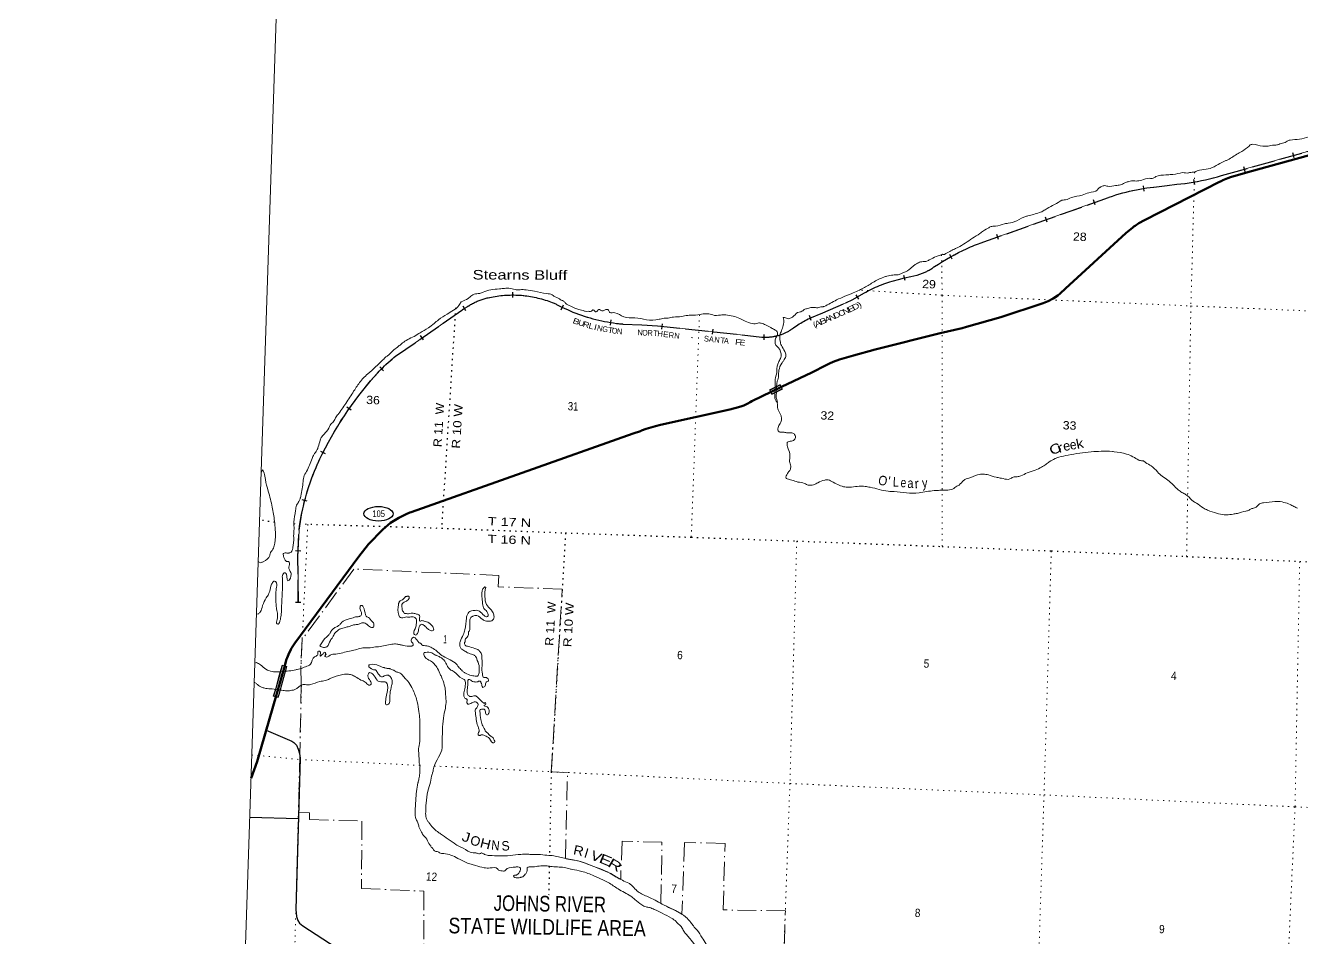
# Model space of a CAD drawing. Header units: feet. Extents: x -757852 to -501257, y -360805 to -170898.
# Drawn here: x -757852 to -730888, y -212894 to -193615 of the extents above; entities that cross this region are included whole.
import ezdxf
from ezdxf.enums import TextEntityAlignment as Align

# ---------------------------------------------------------------- set-up
doc = ezdxf.new("R2010")
doc.units = ezdxf.units.FT
doc.header["$LTSCALE"] = 80
for name, pattern in [('DOT_DASHED', [7.7, 5, -1.2, 0.3, -1.2]), ('DOTTED', [1.5, 0.3, -1.2]), ('LONG_DASHED', [7.5, 6, -1.5])]:
    doc.linetypes.add(name, pattern=pattern)
for name, color, linetype, lineweight in [('17', 7, 'Continuous', 25), ('23', 7, 'Continuous', 70), ('29', 7, 'Continuous', 25), ('34', 7, 'Continuous', 13), ('39', 7, 'Continuous', 13), ('4', 7, 'Continuous', 13), ('41', 7, 'Continuous', 13), ('44', 7, 'DOT_DASHED', 13), ('59', 7, 'Continuous', 13), ('6', 7, 'DOTTED', 25), ('63', 7, 'Continuous', 25), ('7', 7, 'DOTTED', 13)]:
    doc.layers.add(name, color=color, linetype=linetype, lineweight=lineweight)
doc.layers.add('42', color=7, linetype='Continuous')

msp = doc.modelspace()

# ---------------------------------------------------------------- linework, layer by layer
at = {"layer": '17'}
msp.add_ellipse((-750392.54, -203936.84), major_axis=(-309.24, 1), ratio=0.500121, dxfattribs=at)
at = {"layer": '23'}
msp.add_lwpolyline([(-753085.34, -209527.23), (-752958.4, -209174.4), (-752374.53, -207149.38), (-752340.83, -207032.47), (-752333.61, -207007.43), (-752323.77, -206982.47), (-752296.96, -206914.41), (-752242.65, -206805.52), (-752230.2, -206780.55), (-752213.82, -206755.52), (-752160.44, -206673.93), (-750809.51, -204837.46), (-750606.57, -204579.26), (-750299.98, -204269.86), (-750139.35, -204131.21), (-749963.83, -204022.31), (-749777.89, -203932.35), (-749755.13, -203923.12), (-749730.33, -203913.06), (-749705.13, -203904.13), (-745008.29, -202240.08), (-744853.69, -202187.72), (-744832.54, -202179.64), (-744733.11, -202141.11), (-744541.69, -202084.13), (-744435.17, -202059.04), (-742969.15, -201735.61), (-742786.86, -201685.33), (-742761.98, -201678.47), (-742736.86, -201669.42), (-742671.4, -201645.82), (-742584.84, -201603.92), (-742536.92, -201575.63), (-742506.61, -201558.3), (-741876.69, -201256.31), (-741232.41, -200947.45), (-740933.33, -200791.96), (-740863.62, -200759.54), (-740782.66, -200723.73), (-740647.91, -200677.34), (-740353.34, -200589.04), (-739898.72, -200461.79), (-738522.28, -200118.78), (-738056.4, -200012.11), (-737966.95, -199983.38), (-737242.37, -199780.08), (-736345.97, -199483.34), (-736238.28, -199439.74), (-736135.74, -199385.12), (-736039.47, -199320.07), (-735990.72, -199281.09), (-735877.99, -199174.79), (-734598.49, -198006.27), (-734453.75, -197886.45), (-734428.68, -197865.7), (-734403.75, -197848.56), (-734323.67, -197793.5), (-734208.02, -197730.43), (-732617.32, -196919.58), (-732599.18, -196910.21), (-732574.06, -196897.23), (-732549.18, -196886.5), (-732443.51, -196840.91), (-732391.33, -196823.33), (-732366.39, -196814.92), (-732341.33, -196807.69), (-732021.19, -196715.3), (-729087.28, -195903.12)], dxfattribs=at)
at = {"layer": '29'}
msp.add_line((-752092.21, -210385.32), (-753112.69, -210355.46), dxfattribs=at)
msp.add_lwpolyline([(-752766.47, -208508.73), (-752225.81, -208741.2), (-752180.26, -208768.23), (-752127.25, -208830.41), (-752089.7, -208910.23), (-752061.54, -209004.14), (-752047.01, -209102.66), (-752138.97, -212302.62), (-752124.89, -212452.87), (-752096.73, -212532.69), (-752059.19, -212589.04), (-751988.45, -212650.47), (-749739.78, -214113.35)], dxfattribs=at)
at = {"layer": '34'}
for p, q in [((-732499.17, -196766.34), (-730308.95, -196153.67)), ((-737678.15, -198219.51), (-734949.42, -197245.2))]:
    msp.add_line(p, q, dxfattribs=at)
for points in [[(-733950.94, -197026.11), (-733728.81, -197000.98), (-733522.75, -196973.42)], [(-741279.68, -199804.51), (-741003.76, -199691.53), (-740517.84, -199480.9), (-740366.42, -199406.26), (-740137.17, -199275.94)], [(-750019.82, -200599.7), (-750013.36, -200594.69), (-748614.96, -199622.05), (-748520.57, -199563.17)], [(-745226.03, -199926.35), (-744830.47, -199946.96), (-744499.81, -199963.89), (-742289.58, -200201.07)], [(-752085.55, -205814.86), (-752095.24, -204852.85), (-752069.97, -204283.07)]]:
    msp.add_lwpolyline(points, dxfattribs=at)
for centre, radius, start, end in [((-734001.8, -191972.14), 5024.17, 275.47141, 287.40232), ((-733544.15, -201264.84), 4258.21, 95.48184, 109.26958), ((-735588.8, -203390.68), 5586.54, 115.21479, 123.10685), ((-736825.71, -200757.52), 2677.34, 108.56559, 115.27279), ((-739319.48, -197798.07), 1138, 285.40848, 306.64933), ((-737489.11, -206278.35), 7539.64, 101.69274, 105.52068), ((-738806.71, -201585.35), 2665.24, 105.22447, 119.94628), ((-747802.41, -200622.67), 1279.96, 100.65956, 124.13038), ((-747555.99, -201583.4), 2270.61, 65.88764, 102.28622), ((-744913.74, -196297.6), 3642.16, 241.91536, 265.08122), ((-742207.37, -199237.53), 967.04, 265.12366, 307.33762), ((-740400.83, -201679.45), 2070.64, 115.23731, 126.10032), ((-748145.77, -203015.16), 3057.21, 127.80644, 137.88481), ((-744832.64, -206022.54), 7531.7, 137.81627, 155.31664), ((-747179.29, -204895.04), 4928.82, 155.83416, 172.86767)]:
    msp.add_arc(centre, radius, start, end, dxfattribs=at)
at = {"layer": '39'}
for p, q in [((-752835.89, -203006.25), (-752871.84, -203058.97)), ((-752882.92, -204975.17), (-752934.04, -204947.12)), ((-752937.98, -206055.53), (-752970.42, -206054.99)), ((-752972.96, -207079.29), (-753005.03, -207095.95)), ((-749434.13, -206891.01), (-749427.35, -206871.13)), ((-752971.84, -207524.42), (-753017.81, -207493.78))]:
    msp.add_line(p, q, dxfattribs=at)
msp.add_arc((-748144.46, -205504.47), 20.27, 24.83507, 150.75721, dxfattribs=at)
for points in [[(-733143.55, -196713.7), (-733039.54, -196671.44), (-732857.86, -196646.32), (-732530.62, -196489.93), (-732475.49, -196465.9), (-732253.72, -196337.62), (-732150.94, -196275.16), (-731994.03, -196162.46), (-731973.13, -196141.12), (-731952.63, -196129.85), (-731922.4, -196127), (-731705.02, -196165.72), (-731622.73, -196166.92), (-731503.53, -196147.42), (-731408.9, -196141.04), (-731392.79, -196139.66), (-731343.75, -196117.41), (-731232.17, -196087.53), (-731188.91, -196059.01), (-731129.92, -196039.17), (-730926.35, -196018.93), (-730733.57, -195966.05), (-730564.39, -195900.16), (-730451.43, -195834.08), (-730400.46, -195813.92), (-730274.23, -195768.5), (-730124.79, -195746.15), (-730042.98, -195707.06), (-729948.52, -195652.34), (-729892.47, -195604.19), (-729763.85, -195548.79), (-729743.64, -195545.56), (-729605.84, -195512.67), (-729551.79, -195516.81), (-729514.16, -195530.36), (-729460.94, -195556.61), (-729410.82, -195558.58), (-729360.16, -195546.46), (-729311.13, -195524.21), (-729290.53, -195510.92), (-729262.85, -195522.07), (-729247.66, -195544.82), (-729219.81, -195551.95), (-729184.81, -195529.15), (-729169.77, -195503.56), (-729166.46, -195469.44), (-729153.9, -195455.84), (-729141.56, -195448.26), (-729048.95, -195441.82), (-728977.39, -195408.36), (-728913.08, -195406.85), (-728858.25, -195390.87), (-728851.39, -195368.98), (-728814.46, -195348.27), (-728677.19, -195329.48), (-728333.28, -195262.37), (-728255.7, -195229.15), (-728052.59, -195168.61), (-727956.97, -195136.1), (-727672.2, -195092.87), (-727647.99, -195089.79), (-727503.87, -195049.1), (-727422.06, -195010.01), (-727365.15, -194992.09), (-727328.44, -194977.42), (-727253.65, -194911.87), (-727166.82, -194899.15), (-727124.1, -194884.71), (-727014.83, -194862.8), (-726754.88, -194838.74), (-726730.67, -194835.65), (-726642.46, -194786.75), (-726536.82, -194754.63), (-726420.84, -194714.85), (-726334.4, -194659.83), (-726322.06, -194652.25), (-726230.07, -194609.53), (-726118.8, -194587.71), (-725897.95, -194535.92), (-725680.42, -194413.52), (-725627.68, -194399.47), (-725537.77, -194358.68), (-725444.62, -194338.16), (-725355.94, -194329.54), (-725044.55, -194273.26), (-724933.52, -194257.47), (-724868.13, -194175.43), (-724826.94, -194148.84), (-724784.15, -194132.39), (-724695.47, -194123.78), (-724605.95, -194145.42), (-724594.06, -194149.9), (-724482.94, -194184.47), (-724434.21, -194170.26), (-724418.48, -194126.57), (-724411.39, -194098.64), (-724400.9, -194086.98)], [(-741939.95, -201020.53), (-741929.49, -200904.11), (-741871.45, -200751.3), (-741856.73, -200733.75), (-741816.49, -200678.93), (-741782.8, -200585.58), (-741805.79, -200504.11), (-741879.31, -200378.39), (-741903.84, -200284.77), (-741911.64, -200226.06), (-741906.72, -200149.72), (-741877.66, -200072.31), (-741839.21, -199959), (-741835.53, -199810.11), (-741836.69, -199787.9), (-741812.63, -199788.84), (-741737.29, -199813.94), (-741692.64, -199801.59), (-741627.11, -199767.89), (-741614.54, -199754.28), (-741504.98, -199671.96), (-741464.57, -199665.48), (-741427.65, -199644.76), (-741394.57, -199619.87), (-741331.5, -199598.17), (-741186, -199573.64), (-741085.82, -199579.57), (-741044.88, -199559.01), (-740998.77, -199560.81), (-740976.41, -199553.62), (-740712.17, -199416.92), (-740359.11, -199267.57), (-740230.42, -199210.15), (-740021.24, -199095.46), (-739996.57, -199080.32), (-739947.14, -199048.01), (-739715.99, -198936.19), (-739646.83, -198912.71), (-739523.45, -198889.33), (-739408.79, -198883.74), (-739339.54, -198858.25), (-739177.63, -198771.92), (-739078.01, -198687.19), (-739024.58, -198655.04), (-738938.6, -198612.08), (-738823.71, -198600.45), (-738756.33, -198570.87), (-738604.97, -198498.22), (-738521.54, -198469.26), (-738505.27, -198463.85), (-738470.57, -198449.1), (-738458.84, -198457.61), (-738430.54, -198452.67), (-738219.43, -198340.07), (-738149.96, -198308.54), (-737841.32, -198113.16), (-737682.87, -198012.6), (-737610.47, -197957.02), (-737495.43, -197889), (-737430.12, -197861.35), (-737351.77, -197860.38), (-737165.02, -197807.25), (-737084.28, -197796.31), (-736905.55, -197742.87), (-736701.14, -197648.14), (-736672.77, -197641.2), (-736427.1, -197570.23), (-736378.21, -197552), (-736304.26, -197508.56), (-735990.22, -197329.5), (-735971.71, -197318.13), (-735874.63, -197299.77), (-735750.41, -197254.27), (-735519.39, -197198.85), (-735382.98, -197149.81), (-735197.92, -197088.56), (-735162.15, -197045.65), (-735139.56, -197032.43), (-735129.38, -197028.8), (-735066.07, -197001.07), (-734980.25, -197014.49), (-734815, -196998.8), (-734760.56, -196992.87), (-734669.19, -196966.23), (-734601.64, -196932.62), (-734536.64, -196913.01), (-734479.89, -196899.11), (-734381.64, -196902.95), (-734262.35, -196881.43), (-734108.37, -196845.16), (-734046.3, -196849.59), (-733993.16, -196825.49), (-733964.48, -196810.49), (-733752.19, -196772.47), (-733633.45, -196765.03), (-733603.21, -196762.18), (-733398.95, -196723.85)], [(-733398.95, -196723.85), (-733276.73, -196730.64), (-733254.44, -196725.47), (-733140.52, -196711.58)], [(-748646.76, -199455.65), (-748497.42, -199382.93), (-748464.34, -199358.03), (-748373.6, -199295.11), (-748254.46, -199277.6), (-748183.22, -199252.19), (-748020.76, -199204.14), (-747835.24, -199183.18), (-747726.36, -199171.31), (-747635.99, -199170.81), (-747504.5, -199198.1), (-747422.39, -199203.31), (-747400.17, -199200.15), (-747273.87, -199205.08), (-747096.12, -199230.14), (-746839.1, -199282.46), (-746725.52, -199305.02), (-746684.48, -199334.82), (-746568.27, -199393.74), (-746533.1, -199419.29), (-746481.73, -199441.42), (-746441.24, -199485.3), (-746331.27, -199550.01), (-746161.31, -199621.1), (-746040.01, -199652.02), (-746026.12, -199656.58), (-745963.9, -199657), (-745876.85, -199638.24), (-745868.36, -199626.49), (-745854.32, -199627.04), (-745834.81, -199641.89), (-745803.66, -199667.28), (-745777.44, -199664.27), (-745754.08, -199630.94), (-745719.54, -199620.21), (-745676.43, -199648.07), (-745642.19, -199645.39), (-745588.99, -199619.26), (-745531.16, -199629.58), (-745501.15, -199685.13), (-745467.15, -199688.47), (-745455.04, -199686.93), (-745394.81, -199687.26), (-745211.42, -199774.98), (-744973.16, -199792.35), (-744727.86, -199836.16), (-744464.45, -199826.3), (-744359.19, -199804.23), (-744272.68, -199799.54), (-744155.4, -199777.94), (-743990.39, -199768.27), (-743856.91, -199743.27), (-743792.53, -199739.74), (-743595.28, -199727.29), (-743472.07, -199707.93), (-743448.08, -199710.89), (-743382, -199715.48), (-743330.49, -199733.6), (-743163.92, -199736.08), (-743053.43, -199734.35), (-742897.81, -199760.56), (-742755, -199806.43), (-742646.72, -199863.02), (-742492.18, -199917.39), (-742436.12, -199921.6), (-742375.29, -199905.85), (-742305.11, -199908.59), (-742214.12, -199944.36), (-742103.84, -200001.04), (-742086.18, -200011.8), (-742007.52, -200055.15), (-741968.06, -200089.79), (-741969.63, -200167.4), (-741995.69, -200218.76), (-742012.8, -200298.65), (-741997.59, -200373.77), (-741968.51, -200401.08), (-741922.09, -200447.21), (-741896.4, -200510.65), (-741883.96, -200605.79), (-741897.91, -200655.6), (-741941.15, -200736.49), (-741966.36, -200818.08), (-741973.06, -200888.31), (-741971.97, -200912.52), (-742003.79, -201062.34), (-742009.71, -201164.83), (-742015.26, -201380.33)], [(-752937.98, -206055.53), (-752894.27, -206014.94), (-752840.87, -205878.05), (-752764.42, -205715.88), (-752715.17, -205635.24), (-752699.91, -205603.61), (-752666.56, -205465.93), (-752629.5, -205388.84), (-752604.44, -205363.63), (-752588.33, -205362.25), (-752558.71, -205375.48), (-752540.65, -205428.55), (-752557.35, -205550.76), (-752561.63, -205715.74), (-752554.34, -205893.26), (-752551.25, -205917.54), (-752534.92, -206173.95), (-752532.35, -206264.69), (-752508.37, -206267.64), (-752487.17, -206238.25), (-752466.45, -206168.57), (-752448.05, -206054.48), (-752439.76, -205889.67), (-752425.03, -205608.28), (-752422.01, -205318.38), (-752414.17, -205217.98), (-752382.88, -205186.97), (-752358.81, -205187.92), (-752332.97, -205247.33), (-752319.92, -205326.39), (-752308.81, -205350.99), (-752280.36, -205342.03), (-752254.54, -205296.71), (-752247.38, -205266.78), (-752244.84, -205252.78), (-752240.62, -205194.54), (-752276.02, -205122.67), (-752287.98, -205067.82), (-752281.84, -204959.3), (-752309.3, -204942.12), (-752337.44, -204943.04), (-752366.67, -204919.74), (-752381.64, -204890.97), (-752397.46, -204831.94), (-752399.32, -204775.47), (-752364.71, -204762.73), (-752292.69, -204769.56), (-752280.43, -204764), (-752264.23, -204760.6), (-752222.76, -204725.96), (-752209.43, -204692.25), (-752193.26, -204584.12), (-752184.33, -204507.94), (-752185.07, -204368.95), (-752177, -204262.51), (-752181.35, -204113.3), (-752145.86, -203866.96), (-752123.53, -203755.05), (-752074.44, -203678.41), (-752048.15, -203621.03), (-752043.3, -203599.07), (-751989.48, -203293.02), (-751972.39, -203160.76), (-751913.67, -203042.21), (-751794.75, -202766.88), (-751757.61, -202687.77), (-751693.78, -202593.59), (-751664.96, -202522.2), (-751623.44, -202380.82), (-751592.61, -202309.53), (-751517.22, -202227.87), (-751425.57, -202088.44), (-751412.55, -202062.77), (-751341.31, -201984.99), (-751298.15, -201906.11), (-751241.03, -201829.78), (-751230.47, -201816.1), (-751062.51, -201570.89), (-750896.09, -201313.54), (-750754.02, -201115.65), (-750718.26, -201072.74), (-750618.34, -200979.96), (-750297.72, -200680.28), (-750235.27, -200622.3), (-750179.61, -200584.18), (-750066.98, -200473.78), (-749967.6, -200395.07), (-749907.39, -200343.04), (-749808.39, -200274.39), (-749539.78, -200127.77), (-749515.03, -200110.61), (-749338.48, -200008.74), (-749218.36, -199912.71), (-749123.07, -199835.87), (-748943.74, -199713.96), (-748691.85, -199532.44), (-748646.76, -199455.65)], [(-741975.12, -201363.01), (-741964.3, -201132.36), (-741946.19, -201078.69), (-741939.95, -201020.53)], [(-742015.26, -201380.33), (-742014.14, -201386.2), (-742018.68, -201452.49), (-742014.42, -201498.98), (-741961.52, -201585.64), (-741985.83, -201485.99), (-741975.08, -201362.36)], [(-741964.7, -201590.74), (-741957.56, -201692.54), (-741947.3, -201739.26), (-741891.38, -201852.22), (-741875.87, -201919.29), (-741889.03, -202001.35), (-741942.76, -202093.91), (-741952.47, -202137.84), (-741953.47, -202163.99), (-741934.57, -202194.93), (-741909.04, -202210.03), (-741838.8, -202210.76), (-741769.01, -202223.56), (-741733.08, -202228.99), (-741656.66, -202225.93), (-741621.04, -202239.4), (-741599.75, -202260.37), (-741579.24, -202301.46), (-741584.94, -202345.55), (-741608.22, -202376.86), (-741620.55, -202384.44), (-741643.07, -202395.64), (-741738.13, -202414.08), (-741754.72, -202427.53), (-741758.17, -202465.67), (-741731.94, -202567.4), (-741697.06, -202705.71), (-741706.6, -202797.99), (-741707.76, -202828.15), (-741677.43, -202928.03), (-741683.21, -202974.12), (-741711.66, -203035.45), (-741726.31, -203050.99), (-741747.65, -203084.4), (-741779.56, -203183.85), (-741756.04, -203198.87), (-741658.57, -203222.81), (-741527.71, -203266.19), (-741392.22, -203293.63), (-741348.96, -203317.48), (-741311.25, -203329.02), (-741198.6, -203323.35), (-741108.62, -203280.54), (-740963.97, -203225.77), (-740887.49, -203220.71), (-740841.99, -203238.59), (-740814.46, -203253.77), (-740686.37, -203317.18), (-740565.68, -203364.19), (-740447.71, -203376.85), (-740395.42, -203374.86), (-740233.97, -203352.97), (-740109.67, -203357.83), (-740001.94, -203376.14), (-739619.62, -203459.55), (-739495.47, -203468.43), (-739237.47, -203494.62), (-738970.36, -203492.97), (-738649.37, -203447.1), (-738528.62, -203439.74), (-738500.4, -203436.82), (-738233.91, -203398.89), (-738211.1, -203379.64), (-738124.82, -203328.63), (-738026.82, -203233.77), (-737971.31, -203199.69), (-737920.5, -203183.55), (-737731.05, -203112.41), (-737672.3, -203098.59), (-737616.09, -203098.77), (-737504.28, -203115.23), (-737341.49, -203163.88), (-737255.82, -203181.33), (-737194.06, -203193.81), (-737053.8, -203201.31), (-736984.02, -203161.74), (-736929.58, -203155.81), (-736895.35, -203153.12), (-736820.32, -203133.9), (-736683.47, -203072.78), (-736512.6, -203015.02), (-736379.59, -202949.72), (-736293.08, -202892.68), (-736216.76, -202839.27), (-736093.7, -202771.57), (-736016.29, -202742.38), (-735817.81, -202697.77), (-735331.19, -202626.16), (-735121.99, -202616.21), (-734883.19, -202619.51), (-734849.26, -202624.86), (-734586.08, -202673.42), (-734451.75, -202731.04), (-734323.97, -202802.5), (-734292.28, -202813.8), (-734244.16, -202815.68), (-734183.39, -202854.32)], [(-752835.89, -203006.25), (-752808.42, -203075.8), (-752783.49, -203211.71), (-752722.5, -203455.77), (-752637.14, -203797.46), (-752590.11, -204091.33), (-752573.02, -204275.28), (-752574.74, -204478.62), (-752585.75, -204556.74), (-752613.86, -204662.39), (-752671.75, -204758.81), (-752689.62, -204806.45), (-752692.09, -204818.44), (-752827.62, -204950.12), (-752882.92, -204975.17)], [(-734183.39, -202854.32), (-734063.63, -202925.46), (-733929.91, -203051.54), (-733831.04, -203144.02), (-733711.67, -203225.22), (-733492.58, -203429.16), (-733414.38, -203484.58), (-733335.66, -203525.93), (-733195.99, -203654.24), (-733137.38, -203696.81), (-733109.85, -203711.99), (-732965.11, -203812.31), (-732872.57, -203860.24), (-732680.34, -203926.17), (-732522.87, -203956.49), (-732472.75, -203958.45), (-732333.65, -203943.75), (-732242.74, -203929.18), (-732062.16, -203879.85), (-731991.07, -203858.46), (-731964.24, -203839.38), (-731901.24, -203819.69), (-731833.54, -203782.05), (-731775.33, -203729.95), (-731690.06, -203705.09), (-731450.1, -203678.23), (-731415.86, -203675.53), (-731258.01, -203695.81), (-731129.24, -203741.13), (-731052.43, -203780.39), (-730968.57, -203820.38)], [(-748162.17, -205494.56), (-748187.38, -205523.79), (-748206.42, -205601.6), (-748204.84, -205718.46), (-748186.46, -205868.23), (-748170.64, -205927.24), (-748155.52, -205952), (-748118.57, -205983.65), (-748095.75, -206016.77), (-748077.62, -206067.82), (-748076.69, -206096.06), (-748103.52, -206115.15), (-748121.41, -206110.42), (-748162.66, -206086.67), (-748261.61, -205996.2), (-748293.23, -205982.89), (-748351.29, -205978.6), (-748361.39, -205980.23), (-748423.84, -205985.84), (-748464.71, -206004.39), (-748498.08, -206037.33), (-748526.29, -206092.62), (-748536.15, -206140.57), (-748567.8, -206391.08), (-748601.77, -206492.48), (-748665.66, -206641.03), (-748674.59, -206717.21), (-748667.79, -206749.71), (-748633.62, -206801.38), (-748545.18, -206851.16), (-748533.45, -206859.68), (-748482.24, -206885.84), (-748373.21, -206922.32), (-748332.64, -206964.17), (-748317.98, -207001), (-748267.29, -207145.97), (-748262.96, -207242.81), (-748271.81, -207316.98), (-748287.29, -207354.65), (-748320.06, -207371.49), (-748379.9, -207361.1), (-748401.95, -207360.25), (-748522.94, -207321.29), (-748578.07, -207292.96), (-748622.88, -207256.96), (-748634.46, -207244.43), (-748702.01, -207173.33), (-748743.97, -207115.3), (-748881.09, -207025.36), (-748993.29, -206966.61), (-749106.88, -206891.69), (-749132.02, -206866.53), (-749239.3, -206783.8), (-749335.93, -206737.74), (-749367.77, -206730.46), (-749427.76, -206724.09), (-749477.27, -206706.05), (-749504.11, -206672.78), (-749518.15, -206672.23), (-749547.38, -206648.94), (-749587.48, -206595.01), (-749602.91, -206578.3), (-749620.19, -206557.48), (-749649.95, -206548.27), (-749693.5, -206584.83), (-749701.28, -206630.85), (-749659.32, -206688.87), (-749662.32, -206714.94), (-749678.98, -206730.4), (-749701.26, -206735.58), (-749867.35, -206721.04), (-749933.05, -206706.4), (-750002.76, -206691.59), (-750111.25, -206693.41), (-750394.37, -206746.81), (-750418.5, -206747.89), (-750566.01, -206772.34), (-750690.45, -206771.53), (-750754.83, -206775.05), (-750880.82, -206814.45), (-751002.18, -206837.91), (-751293.78, -206903.07), (-751415.14, -206926.53), (-751518.69, -206956.74), (-751526.17, -206942.35), (-751515.84, -206934.7), (-751519.46, -206924.48), (-751492.49, -206901.37), (-751516.31, -206894.4), (-751513.77, -206880.4), (-751521.33, -206868.02), (-751545.38, -206867.08), (-751564.59, -206896.54), (-751597.8, -206925.45), (-751608.29, -206937.13), (-751618.7, -206946.79), (-751625.49, -206914.31)], [(-749830.82, -205700.1), (-749886.7, -205753.57), (-749948.3, -205789.43), (-749959.09, -205809.16), (-749973.11, -205860.97), (-749965.27, -206076.78), (-749946.76, -206117.77), (-749907.35, -206137.43), (-749794.17, -206117.68), (-749758.15, -206121.1), (-749657.6, -206116.97), (-749598.92, -206157.52), (-749586.73, -206206.33), (-749588.02, -206240.53), (-749590.49, -206252.51), (-749601.35, -206326.61), (-749643.19, -206476.02), (-749633.61, -206488.49), (-749601.93, -206499.79), (-749581.26, -206484.48), (-749550.43, -206413.18), (-749515.84, -206295.7), (-749492.95, -206274.44), (-749423.7, -206301.31), (-749351.98, -206368.56), (-749287.12, -206405.32), (-749257.13, -206408.51), (-749228.44, -206393.51), (-749227.44, -206367.37), (-749276.5, -206284.89), (-749317.38, -206251.08), (-749331.03, -206240.47), (-749424.11, -206206.64), (-749492.12, -206199.96), (-749516.48, -206207.06), (-749524.11, -206196.69), (-749524.07, -206089.95), (-749567.17, -206062.09), (-749640.73, -206043.11), (-749676.59, -206035.67), (-749731.19, -206045.63), (-749827.49, -206043.88), (-749843.37, -206039.24), (-749862.58, -206016.33), (-749872.15, -206003.88), (-749883.63, -205989.32), (-749893.59, -205934.56), (-749887.69, -205832.08), (-749873.19, -205820.56), (-749824, -205794.28), (-749751.53, -205736.69), (-749742.9, -205720.91), (-749747.61, -205686.52)], [(-749830.82, -205700.1), (-749820.52, -205688.21), (-749796.33, -205684.63), (-749773.27, -205678.86), (-749761.13, -205680.92), (-749747.61, -205686.52)], [(-748126.09, -205495.97), (-748145.35, -205579.81), (-748141.07, -205731.03), (-748134.9, -205779.6), (-748107.73, -205857.19), (-748015.41, -205963.51), (-747994.36, -205990.51), (-747957.4, -206074.53), (-747950.99, -206117.08), (-747964.86, -206164.87), (-748000.25, -206197.72), (-748058.85, -206207.53), (-748158.63, -206191.54), (-748188.09, -206174.29), (-748317.26, -206086.68), (-748402.23, -206103.5), (-748416.49, -206108.99), (-748441.24, -206126.15), (-748461.89, -206193.82), (-748462.56, -206316.64), (-748463.16, -206385.1), (-748491.82, -206452.45), (-748491.28, -206490.74), (-748531.98, -206557.63), (-748563.89, -206604.73), (-748563.27, -206641), (-748571.82, -206654.76), (-748558.08, -206715.72), (-748496.78, -206740.27), (-748355.89, -206784.03), (-748278.86, -206817.24), (-748234.74, -206871.33), (-748223.16, -206883.86), (-748206.49, -206973.13), (-748203.38, -207102.14), (-748202.41, -207287.47), (-748192.68, -207348.27), (-748178.18, -207389.11), (-748112.33, -207399.74), (-748077.17, -207425.28), (-748068.9, -207471.93), (-748095.42, -207482.97), (-748115.94, -207494.25), (-748138.97, -207571.9), (-748157.94, -207595.33), (-748184.46, -207606.38), (-748208.99, -207565.14), (-748210.45, -207550.98), (-748226.58, -207500.01), (-748241.77, -207477.26), (-748316.64, -207492.47), (-748350.73, -207491.14), (-748404.54, -207480.98), (-748443.72, -207455.29), (-748491.3, -207439.33), (-748505.4, -207493.16), (-748507.92, -207559.53), (-748519, -207692.01), (-748509.27, -207752.82), (-748472.71, -207794.52), (-748444.8, -207799.63), (-748353.82, -207783.04), (-748293.05, -207821.67), (-748275.62, -207838.46), (-748166.96, -207937.35), (-748151.14, -207944.01), (-748140.52, -207928.32), (-748125.47, -207955.08), (-748150.68, -207984.31), (-748160.77, -207985.93), (-748161.16, -207995.99), (-748117.44, -208007.76), (-748061.68, -208072.37), (-748054.96, -208106.87), (-748062.66, -208150.88), (-748069.21, -208164.72), (-748086.17, -208188.23), (-748114.01, -208181.1), (-748137.01, -208099.65), (-748161.99, -208070.47), (-748216.2, -208070.37), (-748242.49, -208075.39), (-748249.88, -208111.35), (-748230.34, -208283.3), (-748202.48, -208395.15), (-748148.25, -208499.98), (-748123.72, -208541.22), (-748074.98, -208579.37), (-748040.51, -208623.01), (-747979.82, -208663.65), (-747964.55, -208684.38), (-747960.92, -208694.59), (-747936.77, -208745.88), (-747937.23, -208757.95), (-747954.11, -208779.44), (-748049.05, -208689.14), (-748139.2, -208631.25)], [(-751632.48, -206728.74), (-751578.9, -206640.21), (-751461.73, -206515.88), (-751423.96, -206473.04), (-751385.19, -206404.06), (-751329.08, -206353.89), (-751261.38, -206316.25), (-751211.89, -206281.93), (-751171.96, -206235.15), (-751014.53, -206160.73), (-750900.64, -206122.87), (-750862.17, -206114.3), (-750820.15, -206117.96), (-750795.55, -206104.81), (-750779.44, -206103.43), (-750751.23, -206048.14), (-750781.64, -205950.28), (-750782.03, -205907.97), (-750770.93, -205880.21), (-750756.59, -205872.71), (-750738.7, -205877.44), (-750713.71, -205906.61), (-750665.79, -206071.62), (-750650.9, -206102.4), (-750584.12, -206141.25), (-750542.16, -206199.28), (-750509.07, -206226.76), (-750492.26, -206259.64), (-750487.69, -206298.08), (-750501.11, -206333.81), (-750513.37, -206339.37), (-750606.37, -206303.53), (-750639.29, -206272.03), (-750651.02, -206263.52), (-750693.92, -206241.74)], [(-751197.14, -206369.11), (-751092.77, -206338.05), (-751013.7, -206319.53), (-750934.73, -206291.1), (-750900.67, -206284.11), (-750828.1, -206274.48), (-750794.07, -206265.28), (-750775.46, -206255.16), (-750744.75, -206244.9), (-750719.43, -206243.52), (-750693.92, -206241.74)], [(-751190.38, -206368.41), (-751197.14, -206369.11), (-751269.3, -206418.66), (-751313.01, -206459.25), (-751362.65, -206549.95), (-751407.2, -206612.67), (-751484.66, -206748.61), (-751515.19, -206759.5), (-751555.44, -206761.96), (-751632.48, -206728.74)], [(-752354.05, -207264.55), (-752508.65, -207276.63), (-752640.97, -207271.48), (-752771.6, -207222.08), (-752888.59, -207130.92), (-752972.96, -207079.29)], [(-751625.49, -206914.31), (-751623.11, -206851.97), (-751636.76, -206841.36), (-751673.23, -206850.01), (-751673, -206896.35), (-751682.08, -206924.18), (-751741.61, -206958.12), (-751831.93, -207115.71), (-751934.39, -207170.13), (-752052.51, -207213.86), (-752111.18, -207225.67), (-752137.55, -207232.7), (-752285.12, -207259.17), (-752354.05, -207264.55)], [(-749434.13, -206891.01), (-749429.57, -206929.45), (-749407.04, -206970.6), (-749295.53, -207047.46), (-749213.63, -207111.07), (-749161.95, -207177.53), (-749094.84, -207313.07), (-749063.28, -207380.77), (-749001.64, -207554.37), (-748982.8, -207639.68), (-748977.71, -207716.42), (-748964.17, -207888.14), (-749010.2, -208200.51), (-749037.44, -208441.13), (-749045.26, -208646.26), (-749046.11, -208668.37), (-749044.4, -208795.85)], [(-748139.2, -208631.25), (-748202.51, -208606.63), (-748236.9, -208613.33), (-748257.41, -208624.62), (-748271.29, -208620.05), (-748282.93, -208609.53), (-748287.87, -208581.14), (-748266.29, -208541.71), (-748266.99, -208507.44), (-748279.65, -208470.69), (-748281.11, -208456.53), (-748304.65, -208389.16), (-748329.43, -208249.22), (-748350.12, -208107.44), (-748349.05, -208079.29), (-748327.93, -208051.91), (-748293.55, -207992.84), (-748286.23, -207958.88), (-748305.29, -207931.96), (-748342.61, -207910.37), (-748399.36, -207924.26), (-748485.02, -207959.19), (-748503.06, -207958.49), (-748514.78, -207949.97), (-748527.51, -207915.24), (-748521.59, -207865.11), (-748531.15, -207852.66), (-748566.46, -207831.14), (-748590.38, -207773.81), (-748574.21, -207665.69), (-748557.28, -207537.46), (-748558.99, -207476.98), (-748568.17, -207454.46), (-748627.16, -207421.95), (-748790.28, -207276.62), (-748884.66, -207224.61), (-748915.51, -207191.17), (-748970.05, -207094.39), (-749000.21, -207042.87), (-749031.06, -207009.44), (-749093.61, -206964.7), (-749166.64, -206931.64), (-749178.51, -206927.16), (-749264.88, -206875.45), (-749399.12, -206868.2), (-749427.35, -206871.13)], [(-752464.16, -207663.8), (-752433.23, -207668.27), (-752333.29, -207680.22), (-752252.72, -207673.29), (-752130.9, -207637.76), (-752079.09, -207595.47), (-752042.09, -207572.76), (-751964.76, -207545.55), (-751912.79, -207551.61), (-751826.2, -207544.92), (-751635.14, -207483.89), (-751515.87, -207462.36), (-751428.2, -207427.51), (-751399.6, -207414.53), (-751173.92, -207340.75), (-751052.88, -207325.34), (-751006.92, -207331.15), (-750963.2, -207342.93), (-750878.37, -207382.49), (-750762.54, -207451.45), (-750673.78, -207493.18), (-750597.97, -207558.57), (-750573.91, -207559.51), (-750549.01, -207538.33), (-750568.46, -207469.09), (-750616.68, -207364.5), (-750613.6, -207336.42), (-750594.18, -207300.93), (-750579.84, -207293.43), (-750540.2, -207307.06), (-750503.1, -207334.69), (-750421.34, -207454.69), (-750397.98, -207473.72), (-750342.3, -207487.98), (-750276.07, -207488.55), (-750236.28, -207498.16), (-750211.52, -207533.36), (-750196.55, -207614.5), (-750232.35, -207816.52), (-750241.58, -207900.75), (-750236.09, -207967.42), (-750206.17, -207972.61), (-750167.08, -207947.95), (-750153.29, -207902.17), (-750149.01, -207737.2), (-750114.51, -207569.36), (-750107.04, -207531.39), (-750109.46, -207436.64), (-750130.05, -207397.58), (-750178.48, -207351.37), (-750200.38, -207346.49), (-750248.81, -207352.66), (-750330.3, -207383.72), (-750359.75, -207366.45), (-750386.67, -207335.2), (-750428.33, -207269.13), (-750459.26, -207237.71), (-750529.04, -207224.92), (-750544.82, -207208.89)], [(-750594.42, -207160.5), (-750596.07, -207139.73), (-750577.56, -207128.37), (-750377.54, -207148.25), (-750339.83, -207164.83)], [(-750594.42, -207160.5), (-750592.11, -207177.01), (-750578.75, -207190.07), (-750564.32, -207199.81), (-750555.45, -207205.22), (-750544.82, -207208.89)], [(-750339.83, -207164.83), (-750316.77, -207180.49), (-750275.94, -207187.74), (-750258.22, -207196.34), (-750220.7, -207203.63), (-750194.24, -207205.53), (-750172.17, -207209.69), (-750153.43, -207211.68)], [(-750155.29, -207207.78), (-750135.33, -207220.14), (-750081.89, -207240.34), (-750062.15, -207249.17), (-750020.97, -207274.94), (-749949.64, -207299.88), (-749887.25, -207348.63), (-749814.13, -207432.05), (-749773.5, -207471.9), (-749690.34, -207608.06), (-749589.28, -207853.68), (-749573.53, -207914.72), (-749539.02, -208115.45), (-749519.52, -208446.5), (-749520.58, -208474.65), (-749530.3, -208834.77), (-749545.23, -208963.09), (-749538.51, -208997.59), (-749542.82, -209057.84), (-749534.24, -209096.44)], [(-752971.84, -207524.42), (-752950.64, -207547.4), (-752850.46, -207605.69), (-752775.04, -207628.77), (-752642.89, -207637.95), (-752464.16, -207663.8)], [(-749044.4, -208795.85), (-749046.55, -208877.38), (-749220.39, -209289.93), (-749249.04, -209409.65), (-749260.29, -209441.43), (-749296.87, -209611.2), (-749350.19, -209798.43), (-749386.13, -210056.83), (-749395.27, -210243.76), (-749395.64, -210306.19), (-749365.55, -210412.08), (-749329.38, -210463.85), (-749243.07, -210569.92), (-749145.97, -210656.28), (-749083.43, -210701.01), (-748754.84, -210929.32), (-748711.73, -210957.18), (-748650.43, -210981.72), (-748453.78, -211090.09), (-748394.1, -211104.51), (-748320.01, -211109.42), (-748290.17, -211116.62), (-748258.32, -211123.9), (-748217.53, -211107.37), (-748150.44, -211138.18), (-748046.81, -211158.34), (-747830.46, -211170.81), (-747611.18, -211159.22), (-747381.4, -211135.97), (-747242.7, -211131.3), (-747194.73, -211137.21), (-747014.15, -211140.22), (-746832.03, -211155.39), (-746689.93, -211166.97), (-746429.22, -211227.49), (-746393.37, -211234.94), (-746047, -211312.9), (-745956.08, -211350.68), (-745501.37, -211535.58), (-745367.88, -211615.31), (-745105.85, -211746.37)], [(-749534.24, -209096.44), (-749533.69, -209187.08), (-749528.9, -209223.05)], [(-749534.89, -209220.98), (-749528.9, -209223.05), (-749519.49, -209316.61), (-749516.9, -209350.72), (-749519.88, -209379.39), (-749518.93, -209398.19)], [(-749518.93, -209398.19), (-749532.07, -209513.41), (-749553.63, -209605.21), (-749558.41, -209625.16), (-749604.52, -209991.92), (-749610.27, -210090.38), (-749617.64, -210231.07), (-749595.86, -210397.06), (-749560.53, -210470.94), (-749537.69, -210556.42), (-749485.69, -210667.2), (-749459.32, -210712.53), (-749372.93, -210816.6), (-749307.13, -210933.96), (-749289.71, -210950.76), (-749284.46, -210971.09), (-749265.18, -210991.99), (-749226.84, -211039.8), (-749180.04, -211075.87), (-749132.07, -211081.76), (-749104.7, -211100.95), (-749013.01, -211118.64), (-748861.73, -211152.72), (-748713.75, -211220.93), (-748536.47, -211310.42), (-748437.46, -211346.5), (-748339.99, -211370.44), (-748161.17, -211419.71), (-748032.8, -211422.7), (-747875.04, -211444.97), (-747855.84, -211467.87), (-747806.33, -211485.92), (-747750.2, -211488.11), (-747736.24, -211490.67), (-747709.26, -211467.56), (-747546.43, -211409.46), (-747498.09, -211405.31), (-747473.8, -211400.21), (-747417.82, -211406.42), (-747394.61, -211429.48), (-747391.59, -211455.78), (-747447.47, -211552.28), (-747478.39, -211573.23), (-747537.29, -211591.07), (-747529.96, -211609.49), (-747484.54, -211629.38), (-747402.12, -211626.56), (-747385.85, -211621.14), (-747365.65, -211617.91), (-747324.56, -211593.33), (-747291.1, -211558.38), (-747260.97, -211505.19), (-747248.72, -211447.26), (-747247.64, -211419.11), (-747210.87, -211402.41), (-747126.52, -211401.68), (-746999.3, -211382.47), (-746852.57, -211378.13), (-746758.73, -211391.86), (-746468.51, -211415.27), (-746337.19, -211446.57), (-746303.34, -211453.93), (-746098.16, -211496.18), (-745838.76, -211590.89), (-745653.23, -211674.66), (-745431.07, -211798.13), (-745331.28, -211866.47), (-745062.16, -212021.98), (-744978.33, -212087.67), (-744828.18, -212204.31), (-744737.43, -212246.11), (-744663.72, -212261.07), (-744564.78, -212299.17), (-744399.22, -212380.15), (-744202.43, -212484.5), (-744102.88, -212558.87), (-744085.52, -212577.68), (-743975.55, -212694.75), (-743928.74, -212783.18), (-743878.69, -212839.51), (-743807.43, -212918.82), (-743704.24, -213055.76), (-743613.32, -213145.92), (-743526.17, -213229.87), (-743385.9, -213342.09), (-743294.14, -213410.11), (-743199.59, -213510.48), (-743141.83, -213575.16)], [(-745105.85, -211746.37), (-745051.03, -211782.75), (-744950.7, -211889.38), (-744884.44, -211942.31), (-744665.61, -212047.52), (-744356.62, -212210.62), (-744165.3, -212300.67), (-743949.08, -212421.89), (-743894.57, -212466.31), (-743807.73, -212558.31), (-743790.45, -212579.13), (-743738.94, -212649.61), (-743659.96, -212737.28), (-743553.68, -212898.51), (-743376.99, -213161.18), (-743288.61, -213265.33), (-743201.39, -213347.28), (-743045.77, -213478.22), (-742749.35, -213707.29), (-742470.5, -213923.6), (-742317.81, -214078.59), (-742189.95, -214200.39), (-742101.89, -214260.22), (-741973.81, -214323.62), (-741950.06, -214332.6), (-741816.51, -214357.96), (-741621.52, -214351.48), (-741601.85, -214362.31), (-741477.33, -214361.14), (-741339.49, -214326.24), (-741230.16, -214302.32), (-740899.62, -214268.91), (-740798.62, -214252.71), (-740682.19, -214253.24), (-740564.06, -214314.24), (-740495.97, -214371.27), (-740428.56, -214498.77), (-740413.74, -214583.93), (-740394.3, -214653.17), (-740392.06, -214699.57), (-740442.93, -214822.45), (-740451.63, -214840.23), (-740470.51, -214914.01), (-740469.49, -214992.58), (-740498.85, -215130.4), (-740545.39, -215297.75), (-740576.34, -215530.15), (-740569.98, -215784.14), (-740530.63, -215962.91), (-740454.62, -216338.45), (-740448.82, -216397.07), (-740454.14, -216431.11), (-740505.94, -216525.74), (-740541.55, -216564.63), (-740558.05, -216576.07), (-740613.86, -216618.2), (-740653.95, -216668.98), (-740673.68, -216712.52), (-740677.53, -216760.71), (-740659.17, -216805.73), (-740634.49, -216842.94), (-740616.74, -216956.41), (-740601.03, -217076.58)]]:
    msp.add_spline(points, degree=3, dxfattribs=at)
at = {"layer": '4'}
msp.add_lwpolyline([(-751809.62, -170897.83), (-720494.9, -171910.43), (-689178.81, -172879.95), (-657861.41, -173806.4), (-626542.79, -174689.77), (-595222.97, -175530.05), (-563902.02, -176327.26), (-532580.01, -177081.38), (-501256.99, -177792.41), (-505285.46, -360804.74), (-536860.21, -360087.99), (-568433.95, -359327.81), (-600006.62, -358524.19), (-631578.15, -357677.16), (-663148.48, -356786.69), (-694717.56, -355852.8), (-726285.32, -354875.48), (-757851.71, -353854.74)], close=True, dxfattribs=at)
msp.add_lwpolyline([(-751809.62, -170897.83), (-720494.9, -171910.43), (-689178.81, -172879.95), (-657861.41, -173806.4), (-626542.79, -174689.77), (-595222.97, -175530.05), (-563902.02, -176327.26), (-532580.01, -177081.38), (-501256.99, -177792.41), (-505285.46, -360804.74), (-536860.21, -360087.99), (-568433.95, -359327.81), (-600006.62, -358524.19), (-631578.15, -357677.16), (-663148.48, -356786.69), (-694717.56, -355852.8), (-726285.32, -354875.48), (-757851.71, -353854.74)], close=True, dxfattribs=at)
at = {"layer": '44'}
msp.add_line((-750911.39, -205104.2), (-752002.85, -206587.01), dxfattribs=at)
for points in [[(-746441.91, -211224.7), (-746398.9, -209406.57), (-746741.52, -209390.14), (-746510.36, -205529.29), (-747862.05, -205482.34), (-747852.8, -205240.79), (-750911.39, -205104.2)], [(-752002.85, -206587.01), (-752032.78, -207169.2), (-752023.39, -207542.48), (-752055.06, -209001.54), (-752083.23, -210248.12), (-751850.91, -210259.86), (-751848.57, -210400.72), (-750743.32, -210431.24), (-750753.46, -211856.01), (-749431.29, -211913.49), (-749436.28, -213302.4), (-746825.7, -213418.6), (-746855.63, -214801.95), (-743805.54, -215021.45)], [(-744423.53, -212176.03), (-744402.32, -210878.58), (-745246.4, -210859.81), (-745274.47, -211662.71)], [(-741899.91, -215480.41), (-741793.06, -212333.6), (-743109.63, -212310.29), (-743069.64, -210903.85), (-743928.51, -210885.07), (-743980.18, -212402.27)], [(-745274.47, -211662.71), (-745393.98, -211597.59), (-745485.5, -211543.59), (-745809.34, -211409.77), (-746020.53, -211320.56), (-746126.13, -211287.69), (-746278.67, -211254.82), (-746441.91, -211224.7)], [(-743980.18, -212402.27), (-744117.4, -212320.69), (-744248.81, -212257.3), (-744423.53, -212176.03)]]:
    msp.add_lwpolyline(points, dxfattribs=at)
at = {"layer": '59'}
for p, q in [((-752428.51, -207136.64), (-752326.68, -207164.18)), ((-752422.97, -207146.42), (-752336.48, -207169.81)), ((-752514.91, -207822.44), (-752616.13, -207791.39))]:
    msp.add_line(p, q, dxfattribs=at)
for points in [[(-741856.51, -201300.97), (-742081.52, -201412.38), (-742128.32, -201317.87), (-741903.31, -201206.47)], [(-742117.6, -201321.48), (-741906.93, -201217.18), (-741867.22, -201297.35), (-742077.89, -201401.66)]]:
    msp.add_lwpolyline(points, close=True, dxfattribs=at)
for points in [[(-752428.51, -207136.64), (-752495.45, -207372.73), (-752564.88, -207619.81), (-752616.13, -207791.39)], [(-752606.19, -207786.07), (-752557.2, -207622.04), (-752487.75, -207374.9), (-752422.97, -207146.42)], [(-752336.48, -207169.81), (-752418.75, -207474.94), (-752501.73, -207756.17), (-752520.08, -207812.48), (-752606.19, -207786.07)], [(-752326.68, -207164.18), (-752411.05, -207477.11), (-752494.09, -207758.54), (-752514.91, -207822.44)]]:
    msp.add_lwpolyline(points, dxfattribs=at)
for centre, radius, start, end in [((-758527.94, -205604.37), 6355.07, 339.07698, 347.34552), ((-768698.56, -202839.73), 16879.34, 342.88893, 345.19939)]:
    msp.add_arc(centre, radius, start, end, dxfattribs=at)
at = {"layer": '6'}
for p, q in [((-748764.47, -199586.24), (-749059.95, -204240.6)), ((-752586.57, -204120.49), (-752905.09, -204069.2)), ((-746441.58, -204340.72), (-746741.44, -209388.66)), ((-746742.54, -209390.16), (-746779.09, -211159.58)), ((-746783.82, -211388.34), (-746796.49, -212001.46))]:
    msp.add_line(p, q, dxfattribs=at)
msp.add_lwpolyline([(-752182.26, -204145.5), (-749059.95, -204240.6), (-746441.58, -204340.72), (-743782.72, -204432.42), (-741553.13, -204513.44), (-738483.51, -204627.3), (-736174.12, -204721.59), (-733315.48, -204839.4), (-730926.12, -204942.94), (-728067.96, -205072.91), (-725658.78, -205183.35), (-722778.72, -205318.32), (-721553.75, -205367.75)], dxfattribs=at)
at = {"layer": '63'}
for p, q in [((-731042.06, -196414.54), (-731071.99, -196307.55)), ((-732078.42, -196707.16), (-732108.35, -196600.18)), ((-734208.82, -197116), (-734225.57, -197006.17)), ((-733139.95, -196976.36), (-733159.38, -196866.98)), ((-735246.3, -197408.25), (-735283.65, -197303.62)), ((-736259.58, -197772.83), (-736296.93, -197668.21)), ((-737287.46, -198137.07), (-737324.81, -198032.44)), ((-738269.25, -198553.39), (-738322.26, -198455.76)), ((-739264.16, -199005.91), (-739291.65, -198898.28)), ((-747555.64, -199366.58), (-747555.63, -199255.48)), ((-746532.06, -199623.21), (-746484.33, -199522.9)), ((-740244.25, -199401.64), (-740299.15, -199305.06)), ((-748546.12, -199645.53), (-748604.92, -199551.28)), ((-741245.84, -199848.71), (-741287.93, -199745.9)), ((-745492.55, -199947.83), (-745475.92, -199837.99)), ((-744403.57, -200030.89), (-744391.72, -199920.44)), ((-743332.59, -200143.18), (-743320.73, -200032.72)), ((-749441.77, -200262.57), (-749505.2, -200171.38)), ((-742244.61, -200260.21), (-742240.26, -200149.2)), ((-750285.69, -200911.58), (-750364.59, -200833.38)), ((-750968.44, -201748.38), (-751059.44, -201684.68)), ((-751512.94, -202667.59), (-751611.81, -202616.94)), ((-751898.66, -203672.47), (-752006.1, -203644.27)), ((-752033.2, -204725.97), (-752144.18, -204721.05)), ((-752031.83, -205813.21), (-752142.91, -205814.33))]:
    msp.add_line(p, q, dxfattribs=at)
at = {"layer": '63', "linetype": 'LONG_DASHED'}
for points in [[(-740097.16, -199251.93), (-740056.29, -199229.92), (-740015.03, -199208.62), (-739973.27, -199187.63), (-739931.2, -199167.71), (-739888.97, -199148.61), (-739846.23, -199129.84), (-739803.2, -199112.13), (-739760, -199095.24), (-739716.17, -199078.91), (-739672.4, -199063.54), (-739628.37, -199048.64), (-739583.8, -199034.65), (-739539.31, -199021.63), (-739506.9, -199012.59), (-739401.42, -198984.37), (-739274.15, -198951.87), (-739146.41, -198921.58), (-739017.38, -198894.1), (-739008.97, -198891.79), (-738989.97, -198886.16), (-738971.05, -198880.28), (-738952.24, -198874.06), (-738933.49, -198867.45), (-738914.94, -198860.55), (-738896.37, -198853.35), (-738878.1, -198845.81), (-738859.79, -198837.93), (-738841.78, -198829.71), (-738823.81, -198821.24), (-738806.08, -198812.51), (-738788.39, -198803.37), (-738770.99, -198793.88), (-738753.73, -198784.21), (-738736.52, -198774.14), (-738719.6, -198763.88), (-738702.84, -198753.3), (-738686.27, -198742.28), (-738669.92, -198731.15), (-738653.72, -198719.71), (-738640.82, -198710.19), (-738558.58, -198657.24), (-738475.61, -198606.47), (-738391.72, -198557.11), (-738306.76, -198508.38), (-738221.04, -198461.82), (-738134.88, -198416.98), (-738047.64, -198372.77), (-737969.21, -198335.44), (-737926.72, -198315.68), (-737884, -198296.99), (-737840.94, -198279.03), (-737797.41, -198261.45), (-737753.66, -198244.94), (-737709.82, -198229.27), (-737678.52, -198218.47), (-734949.79, -197244.16), (-734879.28, -197219.96), (-734808.62, -197197.51), (-734737.53, -197176.27), (-734665.76, -197155.69), (-734593.83, -197136.87), (-734521.89, -197119.38), (-734449.26, -197102.56), (-734376.46, -197087.49), (-734303.65, -197073.77), (-734230.01, -197061.12), (-734156.75, -197049.94), (-734083.22, -197039.57), (-734009.12, -197030.82), (-733951.06, -197025.02), (-733728.95, -196999.89), (-733522.88, -196972.33), (-733435.41, -196963.44), (-733348.65, -196952.61), (-733262.02, -196940.28), (-733175, -196926.9), (-733088.67, -196911.56), (-733002.99, -196894.77), (-732916.9, -196876.95), (-732831.5, -196857.16), (-732746.75, -196835.93), (-732661.63, -196813.14), (-732577.66, -196788.95), (-732499.48, -196765.29), (-730309.25, -196152.61)], [(-747099.39, -199357.97), (-747060.64, -199366.34), (-747021.88, -199375.44), (-746983.46, -199384.9), (-746945.13, -199395.37), (-746907.09, -199406.42), (-746869.1, -199417.99), (-746831.59, -199430.22), (-746793.97, -199443.37), (-746756.71, -199456.9), (-746719.84, -199471.31), (-746683.11, -199485.99), (-746646.48, -199501.7), (-746627.9, -199509.92), (-746571.48, -199539.61), (-746514.73, -199567.83), (-746457.46, -199595.08), (-746399.53, -199621.88), (-746341.24, -199647.2), (-746282.76, -199671.4), (-746223.61, -199695.12), (-746164.1, -199717.38), (-746104.38, -199738.51), (-746043.84, -199758.85), (-745983.43, -199777.88), (-745922.68, -199796.27), (-745861.24, -199813.38), (-745799.92, -199829.18), (-745738.08, -199844.02), (-745676.23, -199858.03), (-745613.7, -199870.76), (-745551.46, -199882.51), (-745488.54, -199892.98), (-745425.92, -199902.47), (-745362.79, -199910.97), (-745299.78, -199918.18), (-745236.56, -199924.26), (-745225.96, -199925.25), (-744830.42, -199945.86), (-744499.74, -199962.79), (-742289.48, -200199.98), (-742272.64, -200201.32), (-742255.85, -200202.27), (-742239.04, -200202.93), (-742222.1, -200203.4), (-742205.26, -200203.48), (-742188.46, -200203.27), (-742171.56, -200202.86), (-742154.71, -200202.07), (-742137.95, -200200.99), (-742121.06, -200199.61), (-742104.34, -200197.94), (-742087.61, -200196.06), (-742070.84, -200193.81), (-742054.24, -200191.25), (-742037.62, -200188.41), (-742021.06, -200185.36), (-742004.48, -200181.93), (-741988.07, -200178.28), (-741971.65, -200174.26), (-741955.38, -200170.02), (-741939.1, -200165.5), (-741922.99, -200160.68), (-741906.93, -200155.55), (-741890.96, -200150.22), (-741875.07, -200144.5), (-741859.25, -200138.57), (-741843.6, -200132.35), (-741828.02, -200125.93), (-741812.61, -200119.1), (-741797.27, -200112.06), (-741782.11, -200104.83), (-741767.03, -200097.3), (-741752.1, -200089.45), (-741737.26, -200081.32), (-741722.59, -200073.07), (-741708.1, -200064.42), (-741693.75, -200055.56), (-741679.5, -200046.5), (-741665.54, -200037.22), (-741651.62, -200027.55), (-741637.89, -200017.77), (-741624.42, -200007.67), (-741621.51, -200005.52), (-741592.1, -199984.33), (-741562.36, -199963.92), (-741532.26, -199944.03), (-741501.74, -199924.34), (-741470.91, -199905.44), (-741439.88, -199887.17), (-741408.42, -199869.11), (-741376.66, -199851.84), (-741344.68, -199835.19), (-741312.19, -199818.93), (-741284.17, -199805.47), (-741280.14, -199803.51), (-741004.2, -199690.52), (-740518.32, -199479.91), (-740366.94, -199405.29), (-740137.72, -199274.98), (-740097.16, -199251.93)], [(-752086.65, -205814.87), (-752096.34, -204852.83), (-752071.08, -204282.98), (-752059.86, -204197.39), (-752046.78, -204112.59), (-752032.21, -204027.96), (-752016.6, -203942.96), (-751999.11, -203858.7), (-751980.19, -203775.11), (-751960.25, -203691.17), (-751938.41, -203607.93), (-751915.17, -203525.4), (-751890.39, -203442.54), (-751864.27, -203360.85), (-751837.18, -203279.27), (-751808.11, -203197.95), (-751777.72, -203117.78), (-751745.85, -203037.81), (-751713.06, -202958.44), (-751678.31, -202879.32), (-751677.18, -202876.82), (-751630.95, -202778.26), (-751573.36, -202659.51), (-751513.62, -202542.89), (-751451.77, -202426.23), (-751387.75, -202311.69), (-751322.14, -202197.68), (-751254.9, -202085.24), (-751184.99, -201973.31), (-751112.95, -201863.51), (-751039.83, -201754.75), (-750964.04, -201646.51), (-750887.18, -201540.38), (-750808.17, -201435.3), (-750726.48, -201331.8), (-750644.25, -201229.9), (-750559.86, -201129.04), (-750472.82, -201029.76), (-750414.42, -200964.19), (-750378.31, -200924.69), (-750341.47, -200886.25), (-750303.98, -200848.41), (-750265.83, -200810.75), (-750226.95, -200774.16), (-750187.61, -200738.39), (-750147.62, -200702.82), (-750106.92, -200668.29), (-750065.74, -200634.59), (-750023.68, -200601.29), (-750020.51, -200598.84), (-750014.03, -200593.8), (-748615.57, -199621.13), (-748521.17, -199562.24), (-748502.57, -199549.78), (-748483.75, -199537.81), (-748464.72, -199526.15), (-748445.46, -199514.64), (-748425.99, -199503.61), (-748406.42, -199492.98), (-748386.61, -199482.48), (-748366.61, -199472.48), (-748346.5, -199462.88), (-748326.06, -199453.52), (-748305.64, -199444.62), (-748285.06, -199435.94), (-748264.19, -199427.67), (-748243.32, -199419.88), (-748222.24, -199412.39), (-748201.13, -199405.2), (-748179.71, -199398.43), (-748158.37, -199392), (-748136.74, -199386.01), (-748115.18, -199380.38), (-748093.41, -199375.05), (-748071.63, -199370.21), (-748049.74, -199365.73), (-748039.39, -199363.71), (-748005.21, -199356.53), (-747966.08, -199349), (-747927.14, -199342.28), (-747888.04, -199335.98), (-747848.61, -199330.52), (-747809.38, -199325.86), (-747769.92, -199321.85), (-747730.51, -199318.34), (-747690.77, -199315.69), (-747651.31, -199313.62), (-747611.52, -199312.39), (-747572.02, -199311.75), (-747532.26, -199311.75), (-747492.7, -199312.55), (-747453.11, -199314.07), (-747413.58, -199316.08), (-747373.94, -199319.03), (-747334.37, -199322.48), (-747294.98, -199326.74), (-747255.63, -199331.51), (-747216.4, -199337.27), (-747177.23, -199343.53), (-747138.32, -199350.41), (-747099.39, -199357.97)]]:
    msp.add_lwpolyline(points, dxfattribs=at)
at = {"layer": '7'}
for p, q in [((-738481.69, -199318.75), (-738483.51, -204627.3)), ((-738481.69, -199318.75), (-733225.24, -199542.48)), ((-743609.37, -199728.2), (-743782.72, -204432.42)), ((-733224.56, -199544.23), (-730155.74, -199672.71)), ((-751887.28, -204157.81), (-752034.36, -207208.75)), ((-741553.13, -204513.44), (-741698.29, -209638)), ((-753069.05, -209034.06), (-752056.95, -209131.1)), ((-752056.95, -209131.1), (-749526.77, -209254.41)), ((-749214.35, -209269.64), (-746742.54, -209390.16)), ((-741698.29, -209638), (-741867.87, -214350.77))]:
    msp.add_line(p, q, dxfattribs=at)
for points in [[(-733147.32, -196715.68), (-733225.24, -199542.48), (-733315.48, -204839.4)], [(-738491.82, -198458.32), (-738481.69, -199318.75), (-740225.96, -199207.98)], [(-736174.12, -204721.59), (-736328.78, -209880.03), (-736507.22, -215339.88), (-736571.95, -217206.78)], [(-730926.12, -204942.94), (-731023.91, -210131.79), (-731266.45, -215529.72), (-731307.69, -217373.39)], [(-752019.8, -207561.73), (-752056.95, -209131.1), (-752194.75, -214434.44)], [(-746742.54, -209390.16), (-741698.29, -209638), (-736328.78, -209880.03), (-731023.91, -210131.79), (-725776.34, -210359.35), (-721717.97, -210556.74)]]:
    msp.add_lwpolyline(points, dxfattribs=at)

# ---------------------------------------------------------------- texts
at = {"layer": '17', "width": 0.85}
msp.add_text('105', height=140, dxfattribs=at).set_placement((-750389.64, -204005.15), align=Align.CENTER)
at = {"layer": '34'}
for s, rotation, width, p in [('E', 26.24, 1.55, (-740375.37, -199654.72)), ('D', 26.24, 1.35, (-740282.04, -199609.79)), (')', 29.618, 1.3, (-740197.54, -199563.23)), ('B', 339.491, 1.35, (-746233.48, -199926.32)), ('B', 22.268, 1.4, (-740977.01, -199918.39)), ('A', 23.435, 1.3, (-740879.8, -199876.37)), ('N', 23.435, 1.25, (-740779.27, -199833.41)), ('D', 22.935, 1.25, (-740684.88, -199792.3)), ('O', 23.435, 1.1, (-740578.72, -199745.33)), ('N', 23.435, 1.25, (-740488.25, -199706.38)), ('U', 341.429, 1.1, (-746124.08, -199963.98)), ('R', 343.158, 1.15, (-746020.2, -199996.41)), ('L', 344.438, 1.15, (-745914.08, -200027.03)), ('I', 346.506, 1.25, (-745821.2, -200051.37)), ('G', 349.309, 0.85, (-745612.61, -200094.59)), ('T', 350.552, 1.2, (-745497.86, -200115.14)), ('O', 352.332, 0.8, (-745409.29, -200126.69)), ('N', 354.507, 0.9, (-745300.97, -200139.08)), ('N', 357.017, 0.85, (-744867.9, -200164.41)), ('O', 357.069, 0.75, (-744765.03, -200169.81)), ('R', 357.069, 0.9, (-744655.92, -200173.28)), ('T', 356.069, 1.05, (-744538.72, -200181.49)), ('(', 22.268, 1.05, (-741155.57, -199990.23)), ('A', 22.268, 1.25, (-741084.31, -199965.07)), ('E', 353.875, 1.1, (-744325.88, -200203.79)), ('N', 353.875, 0.9, (-744091.43, -200234.14)), ('-', 353.875, 1.15, (-743772.8, -200262.06)), ('A', 353.875, 0.9, (-743363.18, -200306.02)), ('N', 353.875, 0.9, (-743244.69, -200319.03)), ('T', 353.875, 1.1, (-743121.6, -200332.72)), ('A', 353.875, 0.9, (-743047.51, -200339.89)), ('F', 353.875, 1.2, (-742802.71, -200366.3)), ('E', 353.875, 1.1, (-742706.48, -200376.99))]:
    msp.add_text(s, height=120, rotation=rotation, dxfattribs=dict(at, width=width)).set_placement(p, align=Align.CENTER)
for s, rotation, p in [('N', 347.237, (-745727.04, -200072.73)), ('H', 353.875, (-744446.26, -200187.06)), ('R', 353.875, (-744209.86, -200220.27)), ('S', 353.875, (-743467.94, -200294.78))]:
    msp.add_text(s, height=120, rotation=rotation, dxfattribs=at).set_placement(p, align=Align.CENTER)
at = {"layer": '41'}
for s, rotation, width, p in [('C', 28.292, 1.3, (-736155.01, -202711.7)), ('r', 18.714, 1.3, (-736012.86, -202654.81)), ('e', 9.594, 0.95, (-735767.86, -202586.42)), ('k', 11.575, 1.15, (-735629.78, -202566.18)), ('O', 347.871, 0.9, (-739846.52, -203313.73)), ('L', 357.642, 0.85, (-739526.51, -203359.33)), ('e', 356.145, 0.8, (-739364.82, -203372.46)), ('a', 358.859, 0.85, (-739216.75, -203387.78)), ('y', 3.99, 0.85, (-738899.1, -203387.21)), ('J', 344.248, 1.25, (-748646.71, -210844.82)), ('H', 345.95, 1.15, (-748262.92, -210980.77)), ('N', 353.839, 0.9, (-748017.59, -211036.94)), ('S', 3.95, 0.95, (-747784.66, -211061.8)), ('R', 347.577, 1.1, (-746289.34, -211131.91)), ('V', 337.314, 1.25, (-745933.19, -211230.48)), ('E', 337.313, 1.45, (-745751.08, -211297.88)), ('R', 329.559, 1.45, (-745565.44, -211377.39))]:
    msp.add_text(s, height=200.9, rotation=rotation, dxfattribs=dict(at, width=width)).set_placement(p)
for s, rotation, p in [('e', 10.902, (-735905.89, -202612.55)), ("'", 351.311, (-739641.54, -203339.12)), ('r', 3.595, (-739056.74, -203398.94)), ('O', 343.95, (-748472.08, -210921.26)), ('I', 343.314, (-746062.09, -211194.07))]:
    msp.add_text(s, height=200.9, rotation=rotation, dxfattribs=at).set_placement(p)
at = {"layer": '42', "width": 1.3}
msp.add_text('Stearns Bluff', height=200.9, rotation=359.749, dxfattribs=at).set_placement((-748404.22, -198983.13))
at = {"layer": '44'}
for s, width, p in [('JOHNS RIVER', 0.8, (-747960.22, -212328.42)), ('STATE WILDLIFE AREA', 0.85, (-748915.79, -212804.55))]:
    msp.add_text(s, height=330, rotation=359.151, dxfattribs=dict(at, width=width)).set_placement(p)
at = {"layer": '6'}
for s, height, rotation, width, p in [('R 11  W', 175.8, 86.367, 1.1, (-749061.94, -202531.43)), ('R 10 W', 175.8, 86.367, 1.2, (-748671.76, -202563.92)), ('T 17 N', 175.8, 357.81, 1.3, (-748085.84, -204180.46)), ('T 16 N', 175.8, 357.81, 1.3, (-748090.47, -204553.68)), ('R 11  W', 175.7, 86.6, 1.1, (-746698.64, -206731.8)), ('R 10 W', 175.7, 86.6, 1.2, (-746316.93, -206759.47))]:
    msp.add_text(s, height=height, rotation=rotation, dxfattribs=dict(at, width=width)).set_placement(p)
at = {"layer": '7'}
for s, height, rotation, width, p in [('28', 175.8, 357.761, 1.1, (-735718.87, -198161.19)), ('29', 175.8, 357.763, 1.1, (-738905.34, -199164.25)), ('36', 175.8, 357.767, 1.1, (-750654.71, -201614.42)), ('31', 175.8, 357.765, 0.85, (-746394.03, -201748.49)), ('32', 175.8, 357.763, 1.1, (-741055.62, -201942.59)), ('33', 175.8, 357.761, 1.1, (-735935.26, -202151.2)), ('1', 175.7, 357.766, 0.45, (-749023.34, -206672.58)), ('6', 175.7, 357.764, 0.9, (-744083.95, -207008.46)), ('5', 175.7, 357.762, 0.9, (-738874.6, -207187.74)), ('4', 175.7, 357.76, 0.9, (-733648.28, -207448.43)), ('12', 175.7, 357.766, 0.9, (-749392.29, -211691.24)), ('7', 175.7, 357.764, 0.9, (-744208.15, -211947.89)), ('8', 175.7, 357.762, 0.9, (-739061.82, -212459.03)), ('9', 175.7, 357.76, 0.9, (-733900.34, -212801.39))]:
    msp.add_text(s, height=height, rotation=rotation, dxfattribs=dict(at, width=width)).set_placement(p)

doc.saveas('drawing.dxf')
